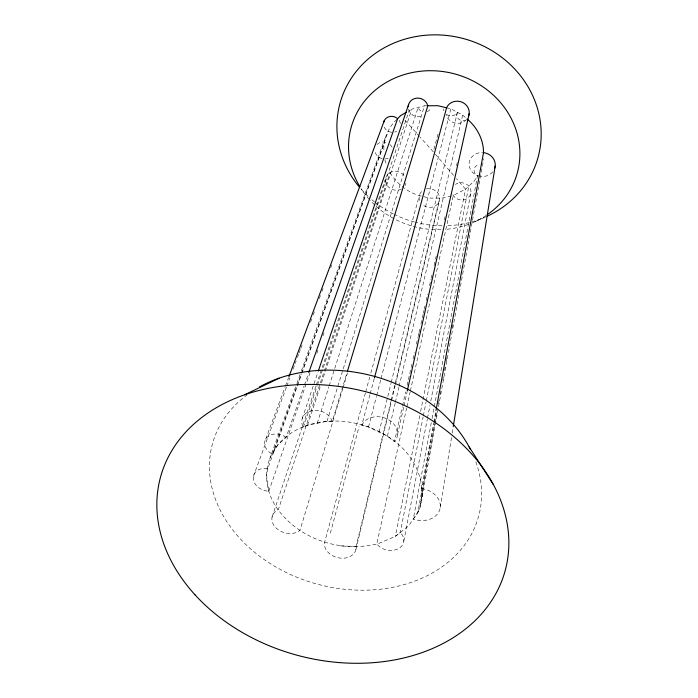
<?xml version="1.0" encoding="UTF-8"?>
<svg xmlns="http://www.w3.org/2000/svg" width="698" height="698" viewBox="0 0 698 698"><rect width="100%" height="100%" fill="white"/><g stroke="black" fill="none" stroke-linecap="round" stroke-linejoin="round"><path stroke-width="0.52" stroke-dasharray="3.49 2.62" d="M365.403 392.957L324.683 542.014L324.518 545.208A16.063 12.154 14.6 0 0 339.542 558.016A16.063 12.154 14.6 0 0 355.867 549.719L356.085 546.534L390.915 401.437M440.255 507.385L451.519 437.41M452.208 433.109L453.081 427.726M419.987 504.532L434.697 424.105M434.898 423.032L437.053 411.235M438.423 403.732L439.016 400.512M440.194 394.082L440.778 390.863M442.741 380.14L443.326 376.92M444.504 370.49L445.097 367.27M446.275 360.84L446.86 357.62M452.356 327.589L452.941 324.378M422.133 496.775L483.697 158.734M431.285 422.752L413.295 519.042A59.278 46.251 14.2 0 0 421.601 488.513L433.624 423.267M433.816 422.194L435.988 410.424M378.717 543.472L395.338 536.396L408.705 525.786L417.866 512.262L434.2 423.32M434.4 422.246L436.564 410.459M432.088 418.468L434.086 407.772M434.287 406.698L477.537 175.626A6.579 6.003 8.8 0 1 474.117 169.64A6.579 6.003 8.8 0 1 478.758 164.597M267.779 468.628L266.575 474.937L268.817 491.218A14.353 11.089 18.4 0 1 253.295 479.29A14.353 11.089 18.4 0 1 265.668 468.332L267.779 468.628L301.597 374.18M403.81 541.098L427.289 419.21M427.499 418.137L429.968 405.302M430.788 401.027L470.949 192.526M419.742 415.659L395.33 536.361L400.251 532.452L423.11 417.003M423.32 415.929L426.077 402.031M426.286 400.966L468.829 186.104M420.606 411.384L422.761 400.704M422.979 399.631L465.54 189.202L474.448 180.799L477.537 175.626M396.918 119.384C388.018 127.429 382.905 139.958 384.005 151.92M406.664 407.833L376.807 543.803L378.168 545.496A14.824 11.316 12.7 0 0 397.31 549.195A14.824 11.316 12.7 0 0 402.371 535.148L400.251 532.452M406.899 406.768L410.162 391.901M410.398 390.836L453.316 195.388L465.54 189.202L456.466 178.679M397.537 434.601L403.706 406.978M403.941 405.913L407.03 392.093M369.905 394.815L361.756 425.3L368.535 426.967L387.416 436.163L394.422 441.773L402.301 406.733M402.545 405.669L405.651 391.866M407.082 385.497L410.904 368.509M411.148 367.445L411.864 364.26M413.059 358.947L414.49 352.577M416.401 344.088L417.832 337.71M418.076 336.654L418.791 333.469M419.027 332.405L419.742 329.22M420.938 323.907L423.093 314.353M423.328 313.289L424.044 310.104M424.288 309.048L425.003 305.855M426.199 300.55L427.63 294.181M429.54 285.683L430.971 279.313M431.216 278.249L431.931 275.064M434.077 265.51L435.273 260.197M435.517 259.141L436.233 255.957M444.356 219.853L445.071 216.668M456.544 165.696L457.26 162.512M387.416 436.163L395.12 403.304M395.365 402.249L398.846 387.416M399.099 386.352L462.704 115.065L450.864 108.853L446.572 107.815M391.168 400.373L439.723 198.092M355.867 549.719L391.342 401.577M391.595 400.521L395.138 385.706M395.4 384.642L439.487 200.518M379.04 432.079L390.985 383.377M391.246 382.312L457.452 112.308A7.477 6.989 14.1 0 1 447.409 114.943L445.856 113.87M368.535 426.967L376.44 396.42M376.711 395.365L380.803 379.564M381.073 378.508L450.864 108.853M370.184 393.759L374.119 379.04M330.355 533.115L359.104 426.583M438.039 134.033L433.249 151.78L420.24 137.279M365.691 391.91L369.704 377.208M370.847 373.011L419.306 195.614M417.866 512.262C427.551 490.371 419.193 465.304 403.156 448.805A78.953 61.616 15.1 0 0 299.966 428.232A78.953 61.616 15.1 0 0 276.059 506.931C298.072 539.292 341.331 553.462 378.726 543.506M332.239 421.452A15.757 12.616 17.2 0 0 313.166 410.415A15.757 12.616 17.2 0 0 302.33 425.091L303.368 427.228L307.495 425.239L327.03 421.313L332.239 421.452L347.063 372.488M342.779 388.611L299.966 530.34A16.15 12.276 16.9 0 1 276.207 528.098A16.15 12.276 16.9 0 1 278.336 509.688L323.924 372.139M343.093 387.573L347.499 372.985M327.03 421.313L424.463 105.808L427.787 105.782M317.241 423.276L328.854 386.919M329.186 385.881L418.119 107.492A6.71 6.265 18.4 0 0 423.067 111.898M307.495 425.239L320.103 387.024M321.473 382.888L411.803 109.176L424.463 105.808M324.265 371.1L390.06 172.546M303.368 427.228L317.189 385.854M317.538 384.816L409.089 110.729L411.803 109.176M272.037 517.113L316.037 385.942M316.377 384.903L385.662 178.339M302.234 418.46L317.939 372.121M268.817 491.218L310.008 372.924M316.813 353.38L317.887 350.3M322.904 335.895L323.977 332.806M286.093 437.463A13.463 10.592 18.6 0 0 266.523 437.908A13.463 10.592 18.6 0 0 272.482 454.128L277.778 444.931L286.093 437.463L304.084 386.046M304.441 385.017L308.403 373.7M272.482 454.128L301.143 374.189M301.51 373.168L388.236 131.303M301.964 373.151L384.659 142.165M269.603 459.179L296.537 384.31M296.903 383.289L300.96 372.008M301.335 370.978L386.186 135.089M253.348 476.411L286.485 386.997M286.869 385.977L289.888 377.819M293.134 369.102L296.17 360.927M297.453 357.42L298.587 354.357M299.198 352.752L300.332 349.681M300.855 348.241L302.984 342.526M310.566 322.092L311.701 319.021M313.219 314.938L314.353 311.866M319.283 298.578L320.417 295.516M321.935 291.432L323.069 288.361M330.651 267.919L331.786 264.856M265.685 439.112L285.089 387.024M285.473 386.003L288.518 377.827M457.452 112.308L457.085 112.954A6.012 5.61 12 0 0 465.191 120.239M361.756 425.3L363.579 422.342A18.706 15.042 14 0 1 389.31 420.187A18.706 15.042 14 0 1 394.422 441.773M466.517 119.498L464.955 121.033A11.822 11.046 12.9 0 1 446.074 114.804M475.207 221.589L486.419 216.563A102.65 94.928 15.1 0 1 470.478 222.243M427.089 111.636L428.075 111.235A6.71 6.265 18.4 0 0 430.98 107.387M451.301 195.876L442.244 198.092L429.392 198.066L422.334 196.347M340.275 545.871L356.085 546.534M421.322 196.103C407.379 192.849 395.687 182.815 388.655 170.521M462.704 115.065L467.058 118.983M405.067 120.353L419.515 136.468M435.36 154.223L453.656 175.425M452.836 194.672L454.154 196.627A9.554 8.629 10.9 0 0 469.894 195.676A9.554 8.629 10.9 0 0 462.373 182.763L459.877 182.763A9.554 8.629 10.9 0 0 455.393 184.481M408.487 109.202L409.403 111.514A9.981 9.292 19.3 0 0 422.77 115.929M384.851 159.938L386.579 164.745M421.601 488.521A20.46 15.932 11.5 0 1 439.888 509.287A20.46 15.932 11.5 0 1 413.295 519.042M388.28 158.167A9.205 8.376 20.9 0 1 384.511 158.97M382.146 158.69A9.205 8.376 20.9 0 1 374.922 151.283M377.051 144.53A9.205 8.376 20.9 0 1 383.298 141.999L385.68 142.287A9.205 8.376 20.9 0 1 387.207 142.785M389.92 144.477A9.205 8.376 20.9 0 1 392.25 147.583M443.762 110.729A7.477 6.989 14.1 0 1 443.431 108.914M492.736 171.865A13.088 11.971 8.6 0 1 480.843 176.428M479.997 176.306A13.088 11.971 8.6 0 1 469.187 162.992A13.088 11.971 8.6 0 1 482.658 152.565M469.449 222.514A102.65 94.928 15.1 0 1 446.284 225.742M442 225.786A102.65 94.928 15.1 0 1 415.45 222.269M414.42 221.999A102.65 94.928 15.1 0 1 394.326 214.443M393.367 213.963A102.65 94.928 15.1 0 1 375.332 202.542M374.494 201.879A102.65 94.928 15.1 0 1 369.626 197.752M368.082 196.33A102.65 94.928 15.1 0 1 360.055 187.902M426.234 188.949A10.383 9.327 14.2 0 1 438.527 194.061A10.383 9.327 14.2 0 1 435.744 205.727A10.383 9.327 14.2 0 1 422.482 204.671M419.585 200.474A10.383 9.327 14.2 0 1 423.058 190.336M401.472 189.001A10.426 9.397 18.2 0 1 387.163 185.485A10.426 9.397 18.2 0 1 390.112 172.519A10.426 9.397 18.2 0 1 404.412 176.036M405.904 183.26A10.426 9.397 18.2 0 1 405.014 185.546M396.682 131.259A8.577 7.896 21.6 0 1 394.702 132.062M391.796 132.315A8.577 7.896 21.6 0 1 383.97 126.495M399.082 120.326A8.577 7.896 21.6 0 1 400.478 124.323M486.244 215.394A86.151 78.987 15 0 1 472.319 222.863M468.349 224.416A86.151 78.987 15 0 1 445.324 229.389M440.979 229.633A86.151 78.987 15 0 1 375.376 205.552M374.599 204.837A86.151 78.987 15 0 1 370.088 200.291M369.373 199.497A86.151 78.987 15 0 1 361.006 188.512M475.853 461.849A137.916 107.736 15.1 0 1 406.463 583.912A137.916 107.736 15.1 0 1 236.107 534.118A137.916 107.736 15.1 0 1 246.97 394.955"/><path stroke-width="1.05" d="M453.246 426.644L495.17 166.133M435.988 410.424L483.513 152.635C483.627 139.757 476.97 127.053 467.058 118.983M407.266 391.037L469.204 113.669M374.398 377.993L446.572 107.815L437.794 105.695L427.787 105.782A9.981 9.292 19.3 0 0 417.168 98.104A9.981 9.292 19.3 0 0 408.225 106.759M347.377 371.449L427.787 105.782M318.288 371.092L408.644 104.368M308.76 372.671L397.624 118.669L400.731 115.519L406.306 112.326M288.893 376.807L384.389 120.422M446.388 108.146L447.811 105.616A11.831 11.055 12.9 0 1 462.966 102.615A11.831 11.055 12.9 0 1 468.506 116.47M244.605 394.789L279.139 378.176M469.135 446.929L493.303 484.473M483.513 152.635A13.088 11.971 8.6 0 1 494.734 168.183M359.374 187.09A102.65 94.928 15.1 0 1 380.105 50.239A102.65 94.928 15.1 0 1 525.917 83.341A102.65 94.928 15.1 0 1 487.352 216.144M383.673 122.359A8.577 7.896 21.6 0 1 389.283 116.645A8.577 7.896 21.6 0 1 397.624 118.669M359.898 186.732A86.151 78.987 15 0 1 388.036 81.439A86.151 78.987 15 0 1 504.087 107.047A86.151 78.987 15 0 1 487.117 214.801M259.386 386.971A137.916 107.736 15.1 0 1 470.164 448.875M195.065 594.862A178.557 136.145 15.1 0 0 496.583 592.288A178.557 136.145 15.1 0 0 306.919 384.432A178.557 136.145 15.1 0 0 195.065 594.862"/></g></svg>
